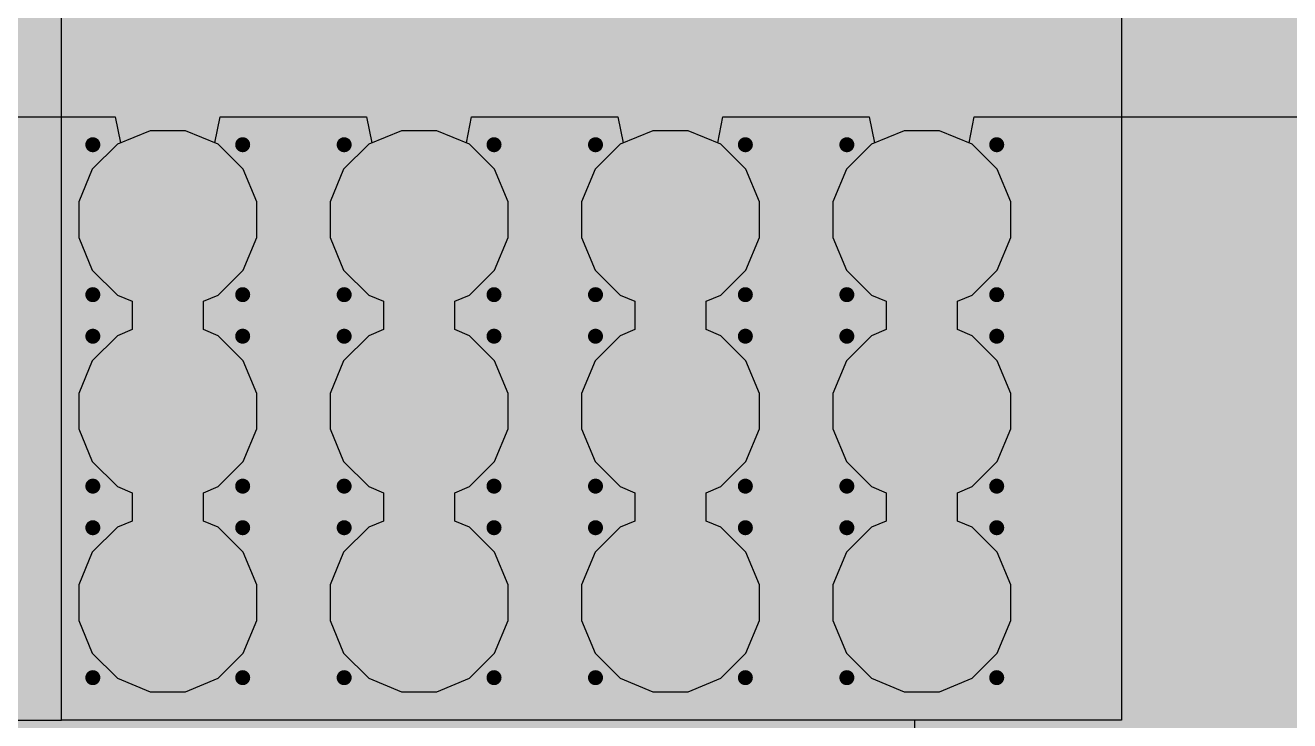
# Model space of a CAD drawing. Header units: inches. Extents: x -6 to 283, y -12 to 154.
# Drawn here: x 20.008 to 24.294, y -5.842 to -3.486 of the extents above; entities that cross this region are included whole.
import ezdxf

# ---------------------------------------------------------------- set-up
doc = ezdxf.new("R2010")
doc.units = ezdxf.units.IN
for name, color, linetype in [('Bottom Layer', 5, 'Continuous'), ('Bottom Overlay', 54, 'Continuous'), ('Drill Drawing', 1, 'Continuous'), ('GND-1', 16, 'Continuous'), ('GND-2', 90, 'Continuous'), ('GND-3', 216, 'Continuous'), ('GND-4', 54, 'Continuous'), ('PWR-1', 156, 'Continuous'), ('PWR-2', 130, 'Continuous'), ('Signal L1', 76, 'Continuous'), ('Signal L2', 6, 'Continuous'), ('Top Layer', 1, 'Continuous'), ('Top Solder', 216, 'Continuous'), ('Via Holes', 16, 'Continuous')]:
    doc.layers.add(name, color=color, linetype=linetype)

# ---------------------------------------------------------------- blocks, each defined once
blk = doc.blocks.new('ESOP_8_B_53')
at = {"layer": 'Bottom Overlay'}
for points in [[(-1.905, -2.5146, 0.127, 0.127, 0), (-1.905, 2.5146, 0.127, 0.127, 0)], [(1.8542, -2.5146, 0.127, 0.127, 0), (1.8542, 2.5146, 0.127, 0.127, 0)], [(-1.905, -2.5146, 0.127, 0.127, 0), (1.8542, -2.5146, 0.127, 0.127, 0)]]:
    blk.add_lwpolyline(points, format="xyseb", dxfattribs=at)
for points in [[(-1.9367, -2.5146, 0.0635, 0.0635, 1), (-1.8733, -2.5146, 0.0635, 0.0635, 1)], [(-1.9367, -2.5146, 0.0635, 0.0635, 1), (-1.8733, -2.5146, 0.0635, 0.0635, 1)], [(1.8224, -2.5146, 0.0635, 0.0635, 1), (1.886, -2.5146, 0.0635, 0.0635, 1)], [(1.8224, -2.5146, 0.0635, 0.0635, 1), (1.886, -2.5146, 0.0635, 0.0635, 1)]]:
    blk.add_lwpolyline(points, format="xyseb", close=True, dxfattribs=at)
blk = doc.blocks.new('QFN_64_EP_7_5_7_5__55')
at = {"layer": 'Top Layer'}
blk.add_hatch(color=1, dxfattribs=at).paths.add_polyline_path([(-3.1, 3.1), (3.1, 3.1), (3.1, -3.1), (-3.1, -3.1)])
at = {"layer": 'Top Solder'}
blk.add_hatch(color=216, dxfattribs=at).paths.add_polyline_path([(-3.1508, 3.1508), (3.1508, 3.1508), (3.1508, -3.1508), (-3.1508, -3.1508)])
blk = doc.blocks.new('0630CDMCCDS_3R3MC_B_181')
at = {"layer": 'Bottom Overlay'}
blk.add_lwpolyline([(3.4799, -3.3, 0.127, 0.127, 0), (-3.5001, -3.3, 0.127, 0.127, 0)], format="xyseb", dxfattribs=at)

msp = doc.modelspace()

# ---------------------------------------------------------------- hatches: boundary and pattern name
at = {"layer": 'Bottom Layer'}
msp.add_hatch(color=5, dxfattribs=at).paths.add_polyline_path([(23.9566, -9.5826), (26.3566, -9.5826), (26.3566, -3.0879), (23.9566, -3.0879)])
h = msp.add_hatch(color=5, dxfattribs=at)
edge = h.paths.add_edge_path()
edge.add_arc((20.4908, -4.1449), 0.2, 0, 360)
h = msp.add_hatch(color=5, dxfattribs=at)
edge = h.paths.add_edge_path()
edge.add_arc((21.3428, -4.1449), 0.2, 0, 360)
h = msp.add_hatch(color=5, dxfattribs=at)
edge = h.paths.add_edge_path()
edge.add_arc((22.1948, -4.1449), 0.2, 0, 360)
h = msp.add_hatch(color=5, dxfattribs=at)
edge = h.paths.add_edge_path()
edge.add_arc((23.0468, -4.1449), 0.2, 0, 360)
h = msp.add_hatch(color=5, dxfattribs=at)
edge = h.paths.add_edge_path()
edge.add_arc((20.4908, -4.7937), 0.2, 0, 360)
h = msp.add_hatch(color=5, dxfattribs=at)
edge = h.paths.add_edge_path()
edge.add_arc((21.3428, -4.7937), 0.2, 0, 360)
h = msp.add_hatch(color=5, dxfattribs=at)
edge = h.paths.add_edge_path()
edge.add_arc((22.1948, -4.7937), 0.2, 0, 360)
h = msp.add_hatch(color=5, dxfattribs=at)
edge = h.paths.add_edge_path()
edge.add_arc((23.0468, -4.7937), 0.2, 0, 360)
h = msp.add_hatch(color=5, dxfattribs=at)
edge = h.paths.add_edge_path()
edge.add_arc((20.4908, -5.4425), 0.2, 0, 360)
h = msp.add_hatch(color=5, dxfattribs=at)
edge = h.paths.add_edge_path()
edge.add_arc((21.3428, -5.4425), 0.2, 0, 360)
h = msp.add_hatch(color=5, dxfattribs=at)
edge = h.paths.add_edge_path()
edge.add_arc((22.1948, -5.4425), 0.2, 0, 360)
h = msp.add_hatch(color=5, dxfattribs=at)
edge = h.paths.add_edge_path()
edge.add_arc((23.0468, -5.4425), 0.2, 0, 360)
at = {"layer": 'GND-1'}
h = msp.add_hatch(color=16, dxfattribs=at)
edge = h.paths.add_edge_path()
edge.add_arc((20.4908, -4.1449), 0.2, 0, 360)
h = msp.add_hatch(color=16, dxfattribs=at)
edge = h.paths.add_edge_path()
edge.add_arc((21.3428, -4.1449), 0.2, 0, 360)
h = msp.add_hatch(color=16, dxfattribs=at)
edge = h.paths.add_edge_path()
edge.add_arc((22.1948, -4.1449), 0.2, 0, 360)
h = msp.add_hatch(color=16, dxfattribs=at)
edge = h.paths.add_edge_path()
edge.add_arc((23.0468, -4.1449), 0.2, 0, 360)
h = msp.add_hatch(color=16, dxfattribs=at)
edge = h.paths.add_edge_path()
edge.add_arc((20.4908, -4.7937), 0.2, 0, 360)
h = msp.add_hatch(color=16, dxfattribs=at)
edge = h.paths.add_edge_path()
edge.add_arc((21.3428, -4.7937), 0.2, 0, 360)
h = msp.add_hatch(color=16, dxfattribs=at)
edge = h.paths.add_edge_path()
edge.add_arc((22.1948, -4.7937), 0.2, 0, 360)
h = msp.add_hatch(color=16, dxfattribs=at)
edge = h.paths.add_edge_path()
edge.add_arc((23.0468, -4.7937), 0.2, 0, 360)
h = msp.add_hatch(color=16, dxfattribs=at)
edge = h.paths.add_edge_path()
edge.add_arc((20.4908, -5.4425), 0.2, 0, 360)
h = msp.add_hatch(color=16, dxfattribs=at)
edge = h.paths.add_edge_path()
edge.add_arc((21.3428, -5.4425), 0.2, 0, 360)
h = msp.add_hatch(color=16, dxfattribs=at)
edge = h.paths.add_edge_path()
edge.add_arc((22.1948, -5.4425), 0.2, 0, 360)
h = msp.add_hatch(color=16, dxfattribs=at)
edge = h.paths.add_edge_path()
edge.add_arc((23.0468, -5.4425), 0.2, 0, 360)
at = {"layer": 'GND-2'}
h = msp.add_hatch(color=90, dxfattribs=at)
edge = h.paths.add_edge_path()
edge.add_arc((20.4908, -4.1449), 0.2, 0, 360)
h = msp.add_hatch(color=90, dxfattribs=at)
edge = h.paths.add_edge_path()
edge.add_arc((21.3428, -4.1449), 0.2, 0, 360)
h = msp.add_hatch(color=90, dxfattribs=at)
edge = h.paths.add_edge_path()
edge.add_arc((22.1948, -4.1449), 0.2, 0, 360)
h = msp.add_hatch(color=90, dxfattribs=at)
edge = h.paths.add_edge_path()
edge.add_arc((23.0468, -4.1449), 0.2, 0, 360)
h = msp.add_hatch(color=90, dxfattribs=at)
edge = h.paths.add_edge_path()
edge.add_arc((20.4908, -4.7937), 0.2, 0, 360)
h = msp.add_hatch(color=90, dxfattribs=at)
edge = h.paths.add_edge_path()
edge.add_arc((21.3428, -4.7937), 0.2, 0, 360)
h = msp.add_hatch(color=90, dxfattribs=at)
edge = h.paths.add_edge_path()
edge.add_arc((22.1948, -4.7937), 0.2, 0, 360)
h = msp.add_hatch(color=90, dxfattribs=at)
edge = h.paths.add_edge_path()
edge.add_arc((23.0468, -4.7937), 0.2, 0, 360)
h = msp.add_hatch(color=90, dxfattribs=at)
edge = h.paths.add_edge_path()
edge.add_arc((20.4908, -5.4425), 0.2, 0, 360)
h = msp.add_hatch(color=90, dxfattribs=at)
edge = h.paths.add_edge_path()
edge.add_arc((21.3428, -5.4425), 0.2, 0, 360)
h = msp.add_hatch(color=90, dxfattribs=at)
edge = h.paths.add_edge_path()
edge.add_arc((22.1948, -5.4425), 0.2, 0, 360)
h = msp.add_hatch(color=90, dxfattribs=at)
edge = h.paths.add_edge_path()
edge.add_arc((23.0468, -5.4425), 0.2, 0, 360)
at = {"layer": 'GND-3'}
h = msp.add_hatch(color=216, dxfattribs=at)
edge = h.paths.add_edge_path()
edge.add_arc((20.4908, -4.1449), 0.2, 0, 360)
h = msp.add_hatch(color=216, dxfattribs=at)
edge = h.paths.add_edge_path()
edge.add_arc((21.3428, -4.1449), 0.2, 0, 360)
h = msp.add_hatch(color=216, dxfattribs=at)
edge = h.paths.add_edge_path()
edge.add_arc((22.1948, -4.1449), 0.2, 0, 360)
h = msp.add_hatch(color=216, dxfattribs=at)
edge = h.paths.add_edge_path()
edge.add_arc((23.0468, -4.1449), 0.2, 0, 360)
h = msp.add_hatch(color=216, dxfattribs=at)
edge = h.paths.add_edge_path()
edge.add_arc((20.4908, -4.7937), 0.2, 0, 360)
h = msp.add_hatch(color=216, dxfattribs=at)
edge = h.paths.add_edge_path()
edge.add_arc((21.3428, -4.7937), 0.2, 0, 360)
h = msp.add_hatch(color=216, dxfattribs=at)
edge = h.paths.add_edge_path()
edge.add_arc((22.1948, -4.7937), 0.2, 0, 360)
h = msp.add_hatch(color=216, dxfattribs=at)
edge = h.paths.add_edge_path()
edge.add_arc((23.0468, -4.7937), 0.2, 0, 360)
h = msp.add_hatch(color=216, dxfattribs=at)
edge = h.paths.add_edge_path()
edge.add_arc((20.4908, -5.4425), 0.2, 0, 360)
h = msp.add_hatch(color=216, dxfattribs=at)
edge = h.paths.add_edge_path()
edge.add_arc((21.3428, -5.4425), 0.2, 0, 360)
h = msp.add_hatch(color=216, dxfattribs=at)
edge = h.paths.add_edge_path()
edge.add_arc((22.1948, -5.4425), 0.2, 0, 360)
h = msp.add_hatch(color=216, dxfattribs=at)
edge = h.paths.add_edge_path()
edge.add_arc((23.0468, -5.4425), 0.2, 0, 360)
at = {"layer": 'GND-4'}
h = msp.add_hatch(color=54, dxfattribs=at)
edge = h.paths.add_edge_path()
edge.add_arc((20.4908, -4.1449), 0.2, 0, 360)
h = msp.add_hatch(color=54, dxfattribs=at)
edge = h.paths.add_edge_path()
edge.add_arc((21.3428, -4.1449), 0.2, 0, 360)
h = msp.add_hatch(color=54, dxfattribs=at)
edge = h.paths.add_edge_path()
edge.add_arc((22.1948, -4.1449), 0.2, 0, 360)
h = msp.add_hatch(color=54, dxfattribs=at)
edge = h.paths.add_edge_path()
edge.add_arc((23.0468, -4.1449), 0.2, 0, 360)
h = msp.add_hatch(color=54, dxfattribs=at)
edge = h.paths.add_edge_path()
edge.add_arc((20.4908, -4.7937), 0.2, 0, 360)
h = msp.add_hatch(color=54, dxfattribs=at)
edge = h.paths.add_edge_path()
edge.add_arc((21.3428, -4.7937), 0.2, 0, 360)
h = msp.add_hatch(color=54, dxfattribs=at)
edge = h.paths.add_edge_path()
edge.add_arc((22.1948, -4.7937), 0.2, 0, 360)
h = msp.add_hatch(color=54, dxfattribs=at)
edge = h.paths.add_edge_path()
edge.add_arc((23.0468, -4.7937), 0.2, 0, 360)
h = msp.add_hatch(color=54, dxfattribs=at)
edge = h.paths.add_edge_path()
edge.add_arc((20.4908, -5.4425), 0.2, 0, 360)
h = msp.add_hatch(color=54, dxfattribs=at)
edge = h.paths.add_edge_path()
edge.add_arc((21.3428, -5.4425), 0.2, 0, 360)
h = msp.add_hatch(color=54, dxfattribs=at)
edge = h.paths.add_edge_path()
edge.add_arc((22.1948, -5.4425), 0.2, 0, 360)
h = msp.add_hatch(color=54, dxfattribs=at)
edge = h.paths.add_edge_path()
edge.add_arc((23.0468, -5.4425), 0.2, 0, 360)
at = {"layer": 'PWR-1'}
h = msp.add_hatch(color=156, dxfattribs=at)
edge = h.paths.add_edge_path()
edge.add_arc((20.4908, -4.1449), 0.2, 0, 360)
h = msp.add_hatch(color=156, dxfattribs=at)
edge = h.paths.add_edge_path()
edge.add_arc((21.3428, -4.1449), 0.2, 0, 360)
h = msp.add_hatch(color=156, dxfattribs=at)
edge = h.paths.add_edge_path()
edge.add_arc((22.1948, -4.1449), 0.2, 0, 360)
h = msp.add_hatch(color=156, dxfattribs=at)
edge = h.paths.add_edge_path()
edge.add_arc((23.0468, -4.1449), 0.2, 0, 360)
h = msp.add_hatch(color=156, dxfattribs=at)
edge = h.paths.add_edge_path()
edge.add_arc((20.4908, -4.7937), 0.2, 0, 360)
h = msp.add_hatch(color=156, dxfattribs=at)
edge = h.paths.add_edge_path()
edge.add_arc((21.3428, -4.7937), 0.2, 0, 360)
h = msp.add_hatch(color=156, dxfattribs=at)
edge = h.paths.add_edge_path()
edge.add_arc((22.1948, -4.7937), 0.2, 0, 360)
h = msp.add_hatch(color=156, dxfattribs=at)
edge = h.paths.add_edge_path()
edge.add_arc((23.0468, -4.7937), 0.2, 0, 360)
h = msp.add_hatch(color=156, dxfattribs=at)
edge = h.paths.add_edge_path()
edge.add_arc((20.4908, -5.4425), 0.2, 0, 360)
h = msp.add_hatch(color=156, dxfattribs=at)
edge = h.paths.add_edge_path()
edge.add_arc((21.3428, -5.4425), 0.2, 0, 360)
h = msp.add_hatch(color=156, dxfattribs=at)
edge = h.paths.add_edge_path()
edge.add_arc((22.1948, -5.4425), 0.2, 0, 360)
h = msp.add_hatch(color=156, dxfattribs=at)
edge = h.paths.add_edge_path()
edge.add_arc((23.0468, -5.4425), 0.2, 0, 360)
at = {"layer": 'PWR-2'}
h = msp.add_hatch(color=130, dxfattribs=at)
edge = h.paths.add_edge_path()
edge.add_arc((20.4908, -4.1449), 0.2, 0, 360)
h = msp.add_hatch(color=130, dxfattribs=at)
edge = h.paths.add_edge_path()
edge.add_arc((21.3428, -4.1449), 0.2, 0, 360)
h = msp.add_hatch(color=130, dxfattribs=at)
edge = h.paths.add_edge_path()
edge.add_arc((22.1948, -4.1449), 0.2, 0, 360)
h = msp.add_hatch(color=130, dxfattribs=at)
edge = h.paths.add_edge_path()
edge.add_arc((23.0468, -4.1449), 0.2, 0, 360)
h = msp.add_hatch(color=130, dxfattribs=at)
edge = h.paths.add_edge_path()
edge.add_arc((20.4908, -4.7937), 0.2, 0, 360)
h = msp.add_hatch(color=130, dxfattribs=at)
edge = h.paths.add_edge_path()
edge.add_arc((21.3428, -4.7937), 0.2, 0, 360)
h = msp.add_hatch(color=130, dxfattribs=at)
edge = h.paths.add_edge_path()
edge.add_arc((22.1948, -4.7937), 0.2, 0, 360)
h = msp.add_hatch(color=130, dxfattribs=at)
edge = h.paths.add_edge_path()
edge.add_arc((23.0468, -4.7937), 0.2, 0, 360)
h = msp.add_hatch(color=130, dxfattribs=at)
edge = h.paths.add_edge_path()
edge.add_arc((20.4908, -5.4425), 0.2, 0, 360)
h = msp.add_hatch(color=130, dxfattribs=at)
edge = h.paths.add_edge_path()
edge.add_arc((21.3428, -5.4425), 0.2, 0, 360)
h = msp.add_hatch(color=130, dxfattribs=at)
edge = h.paths.add_edge_path()
edge.add_arc((22.1948, -5.4425), 0.2, 0, 360)
h = msp.add_hatch(color=130, dxfattribs=at)
edge = h.paths.add_edge_path()
edge.add_arc((23.0468, -5.4425), 0.2, 0, 360)
at = {"layer": 'Signal L1'}
h = msp.add_hatch(color=76, dxfattribs=at)
edge = h.paths.add_edge_path()
edge.add_arc((20.4908, -4.1449), 0.2, 0, 360)
h = msp.add_hatch(color=76, dxfattribs=at)
edge = h.paths.add_edge_path()
edge.add_arc((21.3428, -4.1449), 0.2, 0, 360)
h = msp.add_hatch(color=76, dxfattribs=at)
edge = h.paths.add_edge_path()
edge.add_arc((22.1948, -4.1449), 0.2, 0, 360)
h = msp.add_hatch(color=76, dxfattribs=at)
edge = h.paths.add_edge_path()
edge.add_arc((23.0468, -4.1449), 0.2, 0, 360)
h = msp.add_hatch(color=76, dxfattribs=at)
edge = h.paths.add_edge_path()
edge.add_arc((20.4908, -4.7937), 0.2, 0, 360)
h = msp.add_hatch(color=76, dxfattribs=at)
edge = h.paths.add_edge_path()
edge.add_arc((21.3428, -4.7937), 0.2, 0, 360)
h = msp.add_hatch(color=76, dxfattribs=at)
edge = h.paths.add_edge_path()
edge.add_arc((22.1948, -4.7937), 0.2, 0, 360)
h = msp.add_hatch(color=76, dxfattribs=at)
edge = h.paths.add_edge_path()
edge.add_arc((23.0468, -4.7937), 0.2, 0, 360)
h = msp.add_hatch(color=76, dxfattribs=at)
edge = h.paths.add_edge_path()
edge.add_arc((20.4908, -5.4425), 0.2, 0, 360)
h = msp.add_hatch(color=76, dxfattribs=at)
edge = h.paths.add_edge_path()
edge.add_arc((21.3428, -5.4425), 0.2, 0, 360)
h = msp.add_hatch(color=76, dxfattribs=at)
edge = h.paths.add_edge_path()
edge.add_arc((22.1948, -5.4425), 0.2, 0, 360)
h = msp.add_hatch(color=76, dxfattribs=at)
edge = h.paths.add_edge_path()
edge.add_arc((23.0468, -5.4425), 0.2, 0, 360)
at = {"layer": 'Signal L2'}
h = msp.add_hatch(color=6, dxfattribs=at)
edge = h.paths.add_edge_path()
edge.add_arc((20.4908, -4.1449), 0.2, 0, 360)
h = msp.add_hatch(color=6, dxfattribs=at)
edge = h.paths.add_edge_path()
edge.add_arc((21.3428, -4.1449), 0.2, 0, 360)
h = msp.add_hatch(color=6, dxfattribs=at)
edge = h.paths.add_edge_path()
edge.add_arc((22.1948, -4.1449), 0.2, 0, 360)
h = msp.add_hatch(color=6, dxfattribs=at)
edge = h.paths.add_edge_path()
edge.add_arc((23.0468, -4.1449), 0.2, 0, 360)
h = msp.add_hatch(color=6, dxfattribs=at)
edge = h.paths.add_edge_path()
edge.add_arc((20.4908, -4.7937), 0.2, 0, 360)
h = msp.add_hatch(color=6, dxfattribs=at)
edge = h.paths.add_edge_path()
edge.add_arc((21.3428, -4.7937), 0.2, 0, 360)
h = msp.add_hatch(color=6, dxfattribs=at)
edge = h.paths.add_edge_path()
edge.add_arc((22.1948, -4.7937), 0.2, 0, 360)
h = msp.add_hatch(color=6, dxfattribs=at)
edge = h.paths.add_edge_path()
edge.add_arc((23.0468, -4.7937), 0.2, 0, 360)
h = msp.add_hatch(color=6, dxfattribs=at)
edge = h.paths.add_edge_path()
edge.add_arc((20.4908, -5.4425), 0.2, 0, 360)
h = msp.add_hatch(color=6, dxfattribs=at)
edge = h.paths.add_edge_path()
edge.add_arc((21.3428, -5.4425), 0.2, 0, 360)
h = msp.add_hatch(color=6, dxfattribs=at)
edge = h.paths.add_edge_path()
edge.add_arc((22.1948, -5.4425), 0.2, 0, 360)
h = msp.add_hatch(color=6, dxfattribs=at)
edge = h.paths.add_edge_path()
edge.add_arc((23.0468, -5.4425), 0.2, 0, 360)
at = {"layer": 'Top Layer'}
h = msp.add_hatch(color=1, dxfattribs=at)
edge = h.paths.add_edge_path()
edge.add_arc((20.4908, -4.1449), 0.2, 0, 360)
h = msp.add_hatch(color=1, dxfattribs=at)
edge = h.paths.add_edge_path()
edge.add_arc((21.3428, -4.1449), 0.2, 0, 360)
h = msp.add_hatch(color=1, dxfattribs=at)
edge = h.paths.add_edge_path()
edge.add_arc((22.1948, -4.1449), 0.2, 0, 360)
h = msp.add_hatch(color=1, dxfattribs=at)
edge = h.paths.add_edge_path()
edge.add_arc((23.0468, -4.1449), 0.2, 0, 360)
h = msp.add_hatch(color=1, dxfattribs=at)
edge = h.paths.add_edge_path()
edge.add_arc((20.4908, -4.7937), 0.2, 0, 360)
h = msp.add_hatch(color=1, dxfattribs=at)
edge = h.paths.add_edge_path()
edge.add_arc((21.3428, -4.7937), 0.2, 0, 360)
h = msp.add_hatch(color=1, dxfattribs=at)
edge = h.paths.add_edge_path()
edge.add_arc((22.1948, -4.7937), 0.2, 0, 360)
h = msp.add_hatch(color=1, dxfattribs=at)
edge = h.paths.add_edge_path()
edge.add_arc((23.0468, -4.7937), 0.2, 0, 360)
h = msp.add_hatch(color=1, dxfattribs=at)
edge = h.paths.add_edge_path()
edge.add_arc((20.4908, -5.4425), 0.2, 0, 360)
h = msp.add_hatch(color=1, dxfattribs=at)
edge = h.paths.add_edge_path()
edge.add_arc((21.3428, -5.4425), 0.2, 0, 360)
h = msp.add_hatch(color=1, dxfattribs=at)
edge = h.paths.add_edge_path()
edge.add_arc((22.1948, -5.4425), 0.2, 0, 360)
h = msp.add_hatch(color=1, dxfattribs=at)
edge = h.paths.add_edge_path()
edge.add_arc((23.0468, -5.4425), 0.2, 0, 360)
at = {"layer": 'Via Holes'}
h = msp.add_hatch(color=7, dxfattribs=at)
edge = h.paths.add_edge_path()
edge.add_arc((20.4908, -4.1449), 0.1, 0, 360)
h = msp.add_hatch(color=7, dxfattribs=at)
edge = h.paths.add_edge_path()
edge.add_arc((21.3428, -4.1449), 0.1, 0, 360)
h = msp.add_hatch(color=7, dxfattribs=at)
edge = h.paths.add_edge_path()
edge.add_arc((22.1948, -4.1449), 0.1, 0, 360)
h = msp.add_hatch(color=7, dxfattribs=at)
edge = h.paths.add_edge_path()
edge.add_arc((23.0468, -4.1449), 0.1, 0, 360)
h = msp.add_hatch(color=7, dxfattribs=at)
edge = h.paths.add_edge_path()
edge.add_arc((20.4908, -4.7937), 0.1, 0, 360)
h = msp.add_hatch(color=7, dxfattribs=at)
edge = h.paths.add_edge_path()
edge.add_arc((21.3428, -4.7937), 0.1, 0, 360)
h = msp.add_hatch(color=7, dxfattribs=at)
edge = h.paths.add_edge_path()
edge.add_arc((22.1948, -4.7937), 0.1, 0, 360)
h = msp.add_hatch(color=7, dxfattribs=at)
edge = h.paths.add_edge_path()
edge.add_arc((23.0468, -4.7937), 0.1, 0, 360)
h = msp.add_hatch(color=7, dxfattribs=at)
edge = h.paths.add_edge_path()
edge.add_arc((20.4908, -5.4425), 0.1, 0, 360)
h = msp.add_hatch(color=7, dxfattribs=at)
edge = h.paths.add_edge_path()
edge.add_arc((21.3428, -5.4425), 0.1, 0, 360)
h = msp.add_hatch(color=7, dxfattribs=at)
edge = h.paths.add_edge_path()
edge.add_arc((22.1948, -5.4425), 0.1, 0, 360)
h = msp.add_hatch(color=7, dxfattribs=at)
edge = h.paths.add_edge_path()
edge.add_arc((23.0468, -5.4425), 0.1, 0, 360)

# ---------------------------------------------------------------- linework, layer by layer
at = {"layer": 'Bottom Layer'}
for p, q in [((20.1308, -5.8408), (20.1308, 0.6482)), ((20.1308, -5.8408), (20.1308, 0.6482)), ((23.7244, -2.9342), (23.7244, -5.8408)), ((23.7244, -2.9342), (23.7244, -5.8408)), ((19.8747, -5.8408), (20.1308, -5.8408)), ((23.7244, -5.8408), (20.1308, -5.8408)), ((23.7244, -5.8408), (23.0224, -5.8408)), ((23.0224, -5.8408), (23.0224, -6.0609))]:
    msp.add_line(p, q, dxfattribs=at)
at = {"layer": 'Drill Drawing'}
for points in [[(20.2368, -3.8909, 0.0508, 0.0508, 0), (20.7448, -3.8909, 0.0508, 0.0508, 0)], [(20.2368, -4.3989, 0.0508, 0.0508, 0), (20.2368, -3.8909, 0.0508, 0.0508, 0)], [(20.7448, -4.3989, 0.0508, 0.0508, 0), (20.7448, -3.8909, 0.0508, 0.0508, 0)], [(21.0888, -3.8909, 0.0508, 0.0508, 0), (21.5968, -3.8909, 0.0508, 0.0508, 0)], [(21.0888, -4.3989, 0.0508, 0.0508, 0), (21.0888, -3.8909, 0.0508, 0.0508, 0)], [(21.5968, -4.3989, 0.0508, 0.0508, 0), (21.5968, -3.8909, 0.0508, 0.0508, 0)], [(21.9408, -3.8909, 0.0508, 0.0508, 0), (22.4488, -3.8909, 0.0508, 0.0508, 0)], [(21.9408, -4.3989, 0.0508, 0.0508, 0), (21.9408, -3.8909, 0.0508, 0.0508, 0)], [(22.4488, -4.3989, 0.0508, 0.0508, 0), (22.4488, -3.8909, 0.0508, 0.0508, 0)], [(22.7928, -3.8909, 0.0508, 0.0508, 0), (23.3008, -3.8909, 0.0508, 0.0508, 0)], [(22.7928, -4.3989, 0.0508, 0.0508, 0), (22.7928, -3.8909, 0.0508, 0.0508, 0)], [(23.3008, -4.3989, 0.0508, 0.0508, 0), (23.3008, -3.8909, 0.0508, 0.0508, 0)], [(20.2368, -4.3989, 0.0508, 0.0508, 0), (20.7448, -4.3989, 0.0508, 0.0508, 0)], [(21.0888, -4.3989, 0.0508, 0.0508, 0), (21.5968, -4.3989, 0.0508, 0.0508, 0)], [(21.9408, -4.3989, 0.0508, 0.0508, 0), (22.4488, -4.3989, 0.0508, 0.0508, 0)], [(22.7928, -4.3989, 0.0508, 0.0508, 0), (23.3008, -4.3989, 0.0508, 0.0508, 0)], [(20.2368, -4.5397, 0.0508, 0.0508, 0), (20.7448, -4.5397, 0.0508, 0.0508, 0)], [(20.2368, -5.0477, 0.0508, 0.0508, 0), (20.2368, -4.5397, 0.0508, 0.0508, 0)], [(20.7448, -5.0477, 0.0508, 0.0508, 0), (20.7448, -4.5397, 0.0508, 0.0508, 0)], [(21.0888, -4.5397, 0.0508, 0.0508, 0), (21.5968, -4.5397, 0.0508, 0.0508, 0)], [(21.0888, -5.0477, 0.0508, 0.0508, 0), (21.0888, -4.5397, 0.0508, 0.0508, 0)], [(21.5968, -5.0477, 0.0508, 0.0508, 0), (21.5968, -4.5397, 0.0508, 0.0508, 0)], [(21.9408, -4.5397, 0.0508, 0.0508, 0), (22.4488, -4.5397, 0.0508, 0.0508, 0)], [(21.9408, -5.0477, 0.0508, 0.0508, 0), (21.9408, -4.5397, 0.0508, 0.0508, 0)], [(22.4488, -5.0477, 0.0508, 0.0508, 0), (22.4488, -4.5397, 0.0508, 0.0508, 0)], [(22.7928, -4.5397, 0.0508, 0.0508, 0), (23.3008, -4.5397, 0.0508, 0.0508, 0)], [(22.7928, -5.0477, 0.0508, 0.0508, 0), (22.7928, -4.5397, 0.0508, 0.0508, 0)], [(23.3008, -5.0477, 0.0508, 0.0508, 0), (23.3008, -4.5397, 0.0508, 0.0508, 0)], [(20.2368, -5.0477, 0.0508, 0.0508, 0), (20.7448, -5.0477, 0.0508, 0.0508, 0)], [(21.0888, -5.0477, 0.0508, 0.0508, 0), (21.5968, -5.0477, 0.0508, 0.0508, 0)], [(21.9408, -5.0477, 0.0508, 0.0508, 0), (22.4488, -5.0477, 0.0508, 0.0508, 0)], [(22.7928, -5.0477, 0.0508, 0.0508, 0), (23.3008, -5.0477, 0.0508, 0.0508, 0)], [(20.2368, -5.1885, 0.0508, 0.0508, 0), (20.7448, -5.1885, 0.0508, 0.0508, 0)], [(20.2368, -5.6965, 0.0508, 0.0508, 0), (20.2368, -5.1885, 0.0508, 0.0508, 0)], [(20.7448, -5.6965, 0.0508, 0.0508, 0), (20.7448, -5.1885, 0.0508, 0.0508, 0)], [(21.0888, -5.1885, 0.0508, 0.0508, 0), (21.5968, -5.1885, 0.0508, 0.0508, 0)], [(21.0888, -5.6965, 0.0508, 0.0508, 0), (21.0888, -5.1885, 0.0508, 0.0508, 0)], [(21.5968, -5.6965, 0.0508, 0.0508, 0), (21.5968, -5.1885, 0.0508, 0.0508, 0)], [(21.9408, -5.1885, 0.0508, 0.0508, 0), (22.4488, -5.1885, 0.0508, 0.0508, 0)], [(21.9408, -5.6965, 0.0508, 0.0508, 0), (21.9408, -5.1885, 0.0508, 0.0508, 0)], [(22.4488, -5.6965, 0.0508, 0.0508, 0), (22.4488, -5.1885, 0.0508, 0.0508, 0)], [(22.7928, -5.1885, 0.0508, 0.0508, 0), (23.3008, -5.1885, 0.0508, 0.0508, 0)], [(22.7928, -5.6965, 0.0508, 0.0508, 0), (22.7928, -5.1885, 0.0508, 0.0508, 0)], [(23.3008, -5.6965, 0.0508, 0.0508, 0), (23.3008, -5.1885, 0.0508, 0.0508, 0)], [(20.2368, -5.6965, 0.0508, 0.0508, 0), (20.7448, -5.6965, 0.0508, 0.0508, 0)], [(21.0888, -5.6965, 0.0508, 0.0508, 0), (21.5968, -5.6965, 0.0508, 0.0508, 0)], [(21.9408, -5.6965, 0.0508, 0.0508, 0), (22.4488, -5.6965, 0.0508, 0.0508, 0)], [(22.7928, -5.6965, 0.0508, 0.0508, 0), (23.3008, -5.6965, 0.0508, 0.0508, 0)]]:
    msp.add_lwpolyline(points, format="xyseb", dxfattribs=at)
for points in [[(20.2241, -3.8909, 0.0254, 0.0254, 1), (20.2495, -3.8909, 0.0254, 0.0254, 1)], [(20.2241, -3.8909, 0.0254, 0.0254, 1), (20.2495, -3.8909, 0.0254, 0.0254, 1)], [(20.7321, -3.8909, 0.0254, 0.0254, 1), (20.7575, -3.8909, 0.0254, 0.0254, 1)], [(20.7321, -3.8909, 0.0254, 0.0254, 1), (20.7575, -3.8909, 0.0254, 0.0254, 1)], [(21.0761, -3.8909, 0.0254, 0.0254, 1), (21.1015, -3.8909, 0.0254, 0.0254, 1)], [(21.0761, -3.8909, 0.0254, 0.0254, 1), (21.1015, -3.8909, 0.0254, 0.0254, 1)], [(21.5841, -3.8909, 0.0254, 0.0254, 1), (21.6095, -3.8909, 0.0254, 0.0254, 1)], [(21.5841, -3.8909, 0.0254, 0.0254, 1), (21.6095, -3.8909, 0.0254, 0.0254, 1)], [(21.9281, -3.8909, 0.0254, 0.0254, 1), (21.9535, -3.8909, 0.0254, 0.0254, 1)], [(21.9281, -3.8909, 0.0254, 0.0254, 1), (21.9535, -3.8909, 0.0254, 0.0254, 1)], [(22.4361, -3.8909, 0.0254, 0.0254, 1), (22.4615, -3.8909, 0.0254, 0.0254, 1)], [(22.4361, -3.8909, 0.0254, 0.0254, 1), (22.4615, -3.8909, 0.0254, 0.0254, 1)], [(22.7801, -3.8909, 0.0254, 0.0254, 1), (22.8055, -3.8909, 0.0254, 0.0254, 1)], [(22.7801, -3.8909, 0.0254, 0.0254, 1), (22.8055, -3.8909, 0.0254, 0.0254, 1)], [(23.2881, -3.8909, 0.0254, 0.0254, 1), (23.3135, -3.8909, 0.0254, 0.0254, 1)], [(23.2881, -3.8909, 0.0254, 0.0254, 1), (23.3135, -3.8909, 0.0254, 0.0254, 1)], [(20.2241, -4.3989, 0.0254, 0.0254, 1), (20.2495, -4.3989, 0.0254, 0.0254, 1)], [(20.2241, -4.3989, 0.0254, 0.0254, 1), (20.2495, -4.3989, 0.0254, 0.0254, 1)], [(20.7321, -4.3989, 0.0254, 0.0254, 1), (20.7575, -4.3989, 0.0254, 0.0254, 1)], [(20.7321, -4.3989, 0.0254, 0.0254, 1), (20.7575, -4.3989, 0.0254, 0.0254, 1)], [(21.0761, -4.3989, 0.0254, 0.0254, 1), (21.1015, -4.3989, 0.0254, 0.0254, 1)], [(21.0761, -4.3989, 0.0254, 0.0254, 1), (21.1015, -4.3989, 0.0254, 0.0254, 1)], [(21.5841, -4.3989, 0.0254, 0.0254, 1), (21.6095, -4.3989, 0.0254, 0.0254, 1)], [(21.5841, -4.3989, 0.0254, 0.0254, 1), (21.6095, -4.3989, 0.0254, 0.0254, 1)], [(21.9281, -4.3989, 0.0254, 0.0254, 1), (21.9535, -4.3989, 0.0254, 0.0254, 1)], [(21.9281, -4.3989, 0.0254, 0.0254, 1), (21.9535, -4.3989, 0.0254, 0.0254, 1)], [(22.4361, -4.3989, 0.0254, 0.0254, 1), (22.4615, -4.3989, 0.0254, 0.0254, 1)], [(22.4361, -4.3989, 0.0254, 0.0254, 1), (22.4615, -4.3989, 0.0254, 0.0254, 1)], [(22.7801, -4.3989, 0.0254, 0.0254, 1), (22.8055, -4.3989, 0.0254, 0.0254, 1)], [(22.7801, -4.3989, 0.0254, 0.0254, 1), (22.8055, -4.3989, 0.0254, 0.0254, 1)], [(23.2881, -4.3989, 0.0254, 0.0254, 1), (23.3135, -4.3989, 0.0254, 0.0254, 1)], [(23.2881, -4.3989, 0.0254, 0.0254, 1), (23.3135, -4.3989, 0.0254, 0.0254, 1)], [(20.2241, -4.5397, 0.0254, 0.0254, 1), (20.2495, -4.5397, 0.0254, 0.0254, 1)], [(20.2241, -4.5397, 0.0254, 0.0254, 1), (20.2495, -4.5397, 0.0254, 0.0254, 1)], [(20.7321, -4.5397, 0.0254, 0.0254, 1), (20.7575, -4.5397, 0.0254, 0.0254, 1)], [(20.7321, -4.5397, 0.0254, 0.0254, 1), (20.7575, -4.5397, 0.0254, 0.0254, 1)], [(21.0761, -4.5397, 0.0254, 0.0254, 1), (21.1015, -4.5397, 0.0254, 0.0254, 1)], [(21.0761, -4.5397, 0.0254, 0.0254, 1), (21.1015, -4.5397, 0.0254, 0.0254, 1)], [(21.5841, -4.5397, 0.0254, 0.0254, 1), (21.6095, -4.5397, 0.0254, 0.0254, 1)], [(21.5841, -4.5397, 0.0254, 0.0254, 1), (21.6095, -4.5397, 0.0254, 0.0254, 1)], [(21.9281, -4.5397, 0.0254, 0.0254, 1), (21.9535, -4.5397, 0.0254, 0.0254, 1)], [(21.9281, -4.5397, 0.0254, 0.0254, 1), (21.9535, -4.5397, 0.0254, 0.0254, 1)], [(22.4361, -4.5397, 0.0254, 0.0254, 1), (22.4615, -4.5397, 0.0254, 0.0254, 1)], [(22.4361, -4.5397, 0.0254, 0.0254, 1), (22.4615, -4.5397, 0.0254, 0.0254, 1)], [(22.7801, -4.5397, 0.0254, 0.0254, 1), (22.8055, -4.5397, 0.0254, 0.0254, 1)], [(22.7801, -4.5397, 0.0254, 0.0254, 1), (22.8055, -4.5397, 0.0254, 0.0254, 1)], [(23.2881, -4.5397, 0.0254, 0.0254, 1), (23.3135, -4.5397, 0.0254, 0.0254, 1)], [(23.2881, -4.5397, 0.0254, 0.0254, 1), (23.3135, -4.5397, 0.0254, 0.0254, 1)], [(20.2241, -5.0477, 0.0254, 0.0254, 1), (20.2495, -5.0477, 0.0254, 0.0254, 1)], [(20.2241, -5.0477, 0.0254, 0.0254, 1), (20.2495, -5.0477, 0.0254, 0.0254, 1)], [(20.7321, -5.0477, 0.0254, 0.0254, 1), (20.7575, -5.0477, 0.0254, 0.0254, 1)], [(20.7321, -5.0477, 0.0254, 0.0254, 1), (20.7575, -5.0477, 0.0254, 0.0254, 1)], [(21.0761, -5.0477, 0.0254, 0.0254, 1), (21.1015, -5.0477, 0.0254, 0.0254, 1)], [(21.0761, -5.0477, 0.0254, 0.0254, 1), (21.1015, -5.0477, 0.0254, 0.0254, 1)], [(21.5841, -5.0477, 0.0254, 0.0254, 1), (21.6095, -5.0477, 0.0254, 0.0254, 1)], [(21.5841, -5.0477, 0.0254, 0.0254, 1), (21.6095, -5.0477, 0.0254, 0.0254, 1)], [(21.9281, -5.0477, 0.0254, 0.0254, 1), (21.9535, -5.0477, 0.0254, 0.0254, 1)], [(21.9281, -5.0477, 0.0254, 0.0254, 1), (21.9535, -5.0477, 0.0254, 0.0254, 1)], [(22.4361, -5.0477, 0.0254, 0.0254, 1), (22.4615, -5.0477, 0.0254, 0.0254, 1)], [(22.4361, -5.0477, 0.0254, 0.0254, 1), (22.4615, -5.0477, 0.0254, 0.0254, 1)], [(22.7801, -5.0477, 0.0254, 0.0254, 1), (22.8055, -5.0477, 0.0254, 0.0254, 1)], [(22.7801, -5.0477, 0.0254, 0.0254, 1), (22.8055, -5.0477, 0.0254, 0.0254, 1)], [(23.2881, -5.0477, 0.0254, 0.0254, 1), (23.3135, -5.0477, 0.0254, 0.0254, 1)], [(23.2881, -5.0477, 0.0254, 0.0254, 1), (23.3135, -5.0477, 0.0254, 0.0254, 1)], [(20.2241, -5.1885, 0.0254, 0.0254, 1), (20.2495, -5.1885, 0.0254, 0.0254, 1)], [(20.2241, -5.1885, 0.0254, 0.0254, 1), (20.2495, -5.1885, 0.0254, 0.0254, 1)], [(20.7321, -5.1885, 0.0254, 0.0254, 1), (20.7575, -5.1885, 0.0254, 0.0254, 1)], [(20.7321, -5.1885, 0.0254, 0.0254, 1), (20.7575, -5.1885, 0.0254, 0.0254, 1)], [(21.0761, -5.1885, 0.0254, 0.0254, 1), (21.1015, -5.1885, 0.0254, 0.0254, 1)], [(21.0761, -5.1885, 0.0254, 0.0254, 1), (21.1015, -5.1885, 0.0254, 0.0254, 1)], [(21.5841, -5.1885, 0.0254, 0.0254, 1), (21.6095, -5.1885, 0.0254, 0.0254, 1)], [(21.5841, -5.1885, 0.0254, 0.0254, 1), (21.6095, -5.1885, 0.0254, 0.0254, 1)], [(21.9281, -5.1885, 0.0254, 0.0254, 1), (21.9535, -5.1885, 0.0254, 0.0254, 1)], [(21.9281, -5.1885, 0.0254, 0.0254, 1), (21.9535, -5.1885, 0.0254, 0.0254, 1)], [(22.4361, -5.1885, 0.0254, 0.0254, 1), (22.4615, -5.1885, 0.0254, 0.0254, 1)], [(22.4361, -5.1885, 0.0254, 0.0254, 1), (22.4615, -5.1885, 0.0254, 0.0254, 1)], [(22.7801, -5.1885, 0.0254, 0.0254, 1), (22.8055, -5.1885, 0.0254, 0.0254, 1)], [(22.7801, -5.1885, 0.0254, 0.0254, 1), (22.8055, -5.1885, 0.0254, 0.0254, 1)], [(23.2881, -5.1885, 0.0254, 0.0254, 1), (23.3135, -5.1885, 0.0254, 0.0254, 1)], [(23.2881, -5.1885, 0.0254, 0.0254, 1), (23.3135, -5.1885, 0.0254, 0.0254, 1)], [(20.2241, -5.6965, 0.0254, 0.0254, 1), (20.2495, -5.6965, 0.0254, 0.0254, 1)], [(20.2241, -5.6965, 0.0254, 0.0254, 1), (20.2495, -5.6965, 0.0254, 0.0254, 1)], [(20.7321, -5.6965, 0.0254, 0.0254, 1), (20.7575, -5.6965, 0.0254, 0.0254, 1)], [(20.7321, -5.6965, 0.0254, 0.0254, 1), (20.7575, -5.6965, 0.0254, 0.0254, 1)], [(21.0761, -5.6965, 0.0254, 0.0254, 1), (21.1015, -5.6965, 0.0254, 0.0254, 1)], [(21.0761, -5.6965, 0.0254, 0.0254, 1), (21.1015, -5.6965, 0.0254, 0.0254, 1)], [(21.5841, -5.6965, 0.0254, 0.0254, 1), (21.6095, -5.6965, 0.0254, 0.0254, 1)], [(21.5841, -5.6965, 0.0254, 0.0254, 1), (21.6095, -5.6965, 0.0254, 0.0254, 1)], [(21.9281, -5.6965, 0.0254, 0.0254, 1), (21.9535, -5.6965, 0.0254, 0.0254, 1)], [(21.9281, -5.6965, 0.0254, 0.0254, 1), (21.9535, -5.6965, 0.0254, 0.0254, 1)], [(22.4361, -5.6965, 0.0254, 0.0254, 1), (22.4615, -5.6965, 0.0254, 0.0254, 1)], [(22.4361, -5.6965, 0.0254, 0.0254, 1), (22.4615, -5.6965, 0.0254, 0.0254, 1)], [(22.7801, -5.6965, 0.0254, 0.0254, 1), (22.8055, -5.6965, 0.0254, 0.0254, 1)], [(22.7801, -5.6965, 0.0254, 0.0254, 1), (22.8055, -5.6965, 0.0254, 0.0254, 1)], [(23.2881, -5.6965, 0.0254, 0.0254, 1), (23.3135, -5.6965, 0.0254, 0.0254, 1)], [(23.2881, -5.6965, 0.0254, 0.0254, 1), (23.3135, -5.6965, 0.0254, 0.0254, 1)]]:
    msp.add_lwpolyline(points, format="xyseb", close=True, dxfattribs=at)
at = {"layer": 'PWR-1'}
for p, q in [((20.4308, -3.8433), (20.3199, -3.8892)), ((20.5508, -3.8433), (20.4308, -3.8433)), ((20.6616, -3.8892), (20.5508, -3.8433)), ((21.2828, -3.8433), (21.172, -3.8892)), ((21.4028, -3.8433), (21.2828, -3.8433)), ((21.5137, -3.8892), (21.4028, -3.8433)), ((22.1348, -3.8433), (22.024, -3.8892)), ((22.2548, -3.8433), (22.1348, -3.8433)), ((22.3657, -3.8892), (22.2548, -3.8433)), ((22.9868, -3.8433), (22.876, -3.8892)), ((23.1068, -3.8433), (22.9868, -3.8433)), ((23.2177, -3.8892), (23.1068, -3.8433)), ((20.3199, -3.8892), (20.2351, -3.974)), ((20.7465, -3.974), (20.6616, -3.8892)), ((21.172, -3.8892), (21.0871, -3.974)), ((21.5985, -3.974), (21.5137, -3.8892)), ((22.024, -3.8892), (21.9391, -3.974)), ((22.4505, -3.974), (22.3657, -3.8892)), ((22.876, -3.8892), (22.7912, -3.9741)), ((23.3025, -3.9741), (23.2177, -3.8892)), ((20.2351, -3.974), (20.1892, -4.0849)), ((20.7924, -4.0849), (20.7465, -3.974)), ((21.0871, -3.974), (21.0412, -4.0849)), ((21.6444, -4.0849), (21.5985, -3.974)), ((21.9391, -3.974), (21.8932, -4.0849)), ((22.4964, -4.0849), (22.4505, -3.974)), ((22.7912, -3.9741), (22.7452, -4.0849)), ((23.3484, -4.0849), (23.3025, -3.9741)), ((20.1892, -4.0849), (20.1892, -4.2049)), ((20.7924, -4.2049), (20.7924, -4.0849)), ((21.0412, -4.0849), (21.0412, -4.2049)), ((21.6444, -4.2049), (21.6444, -4.0849)), ((21.8932, -4.0849), (21.8932, -4.2049)), ((22.4964, -4.2049), (22.4964, -4.0849)), ((22.7452, -4.0849), (22.7452, -4.2049)), ((23.3484, -4.2049), (23.3484, -4.0849)), ((20.1892, -4.2049), (20.2351, -4.3157)), ((20.7465, -4.3157), (20.7924, -4.2049)), ((21.0412, -4.2049), (21.0871, -4.3157)), ((21.5985, -4.3157), (21.6444, -4.2049)), ((21.8932, -4.2049), (21.9391, -4.3157)), ((22.4505, -4.3157), (22.4964, -4.2049)), ((22.7452, -4.2049), (22.7912, -4.3157)), ((23.3025, -4.3157), (23.3484, -4.2049)), ((20.2351, -4.3157), (20.3199, -4.4006)), ((20.6616, -4.4006), (20.7465, -4.3157)), ((21.0871, -4.3157), (21.172, -4.4006)), ((21.5137, -4.4006), (21.5985, -4.3157)), ((21.9391, -4.3157), (22.024, -4.4006)), ((22.3657, -4.4006), (22.4505, -4.3157)), ((22.7912, -4.3157), (22.876, -4.4006)), ((23.2177, -4.4006), (23.3025, -4.3157)), ((20.3199, -4.4006), (20.3697, -4.4212)), ((20.6119, -4.4212), (20.6616, -4.4006)), ((21.172, -4.4006), (21.2217, -4.4212)), ((21.4639, -4.4212), (21.5137, -4.4006)), ((22.024, -4.4006), (22.0737, -4.4212)), ((22.3159, -4.4212), (22.3657, -4.4006)), ((22.876, -4.4006), (22.9258, -4.4212)), ((23.1679, -4.4212), (23.2177, -4.4006)), ((20.3697, -4.4212), (20.3697, -4.5174)), ((20.6119, -4.5174), (20.6119, -4.4212)), ((21.2217, -4.4212), (21.2217, -4.5174)), ((21.4639, -4.5174), (21.4639, -4.4212)), ((22.0737, -4.4212), (22.0737, -4.5174)), ((22.3159, -4.5174), (22.3159, -4.4212)), ((22.9258, -4.4212), (22.9258, -4.5174)), ((23.1679, -4.5174), (23.1679, -4.4212)), ((20.3199, -4.538), (20.2351, -4.6229)), ((20.3697, -4.5174), (20.3199, -4.538)), ((20.6616, -4.538), (20.6119, -4.5174)), ((20.7465, -4.6229), (20.6616, -4.538)), ((21.172, -4.538), (21.0871, -4.6229)), ((21.2217, -4.5174), (21.172, -4.538)), ((21.5137, -4.538), (21.4639, -4.5174)), ((21.5985, -4.6229), (21.5137, -4.538)), ((22.024, -4.538), (21.9391, -4.6229)), ((22.0737, -4.5174), (22.024, -4.538)), ((22.3657, -4.538), (22.3159, -4.5174)), ((22.4505, -4.6229), (22.3657, -4.538)), ((22.876, -4.538), (22.7912, -4.6229)), ((22.9258, -4.5174), (22.876, -4.538)), ((23.2177, -4.538), (23.1679, -4.5174)), ((23.3025, -4.6229), (23.2177, -4.538)), ((20.2351, -4.6229), (20.1892, -4.7337)), ((20.7924, -4.7337), (20.7465, -4.6229)), ((21.0871, -4.6229), (21.0412, -4.7337)), ((21.6444, -4.7337), (21.5985, -4.6229)), ((21.9391, -4.6229), (21.8932, -4.7337)), ((22.4964, -4.7337), (22.4505, -4.6229)), ((22.7912, -4.6229), (22.7452, -4.7337)), ((23.3484, -4.7337), (23.3025, -4.6229)), ((20.1892, -4.7337), (20.1892, -4.8537)), ((20.7924, -4.8537), (20.7924, -4.7337)), ((21.0412, -4.7337), (21.0412, -4.8537)), ((21.6444, -4.8537), (21.6444, -4.7337)), ((21.8932, -4.7337), (21.8932, -4.8537)), ((22.4964, -4.8537), (22.4964, -4.7337)), ((22.7452, -4.7337), (22.7452, -4.8537)), ((23.3484, -4.8537), (23.3484, -4.7337)), ((20.1892, -4.8537), (20.2351, -4.9645)), ((20.7465, -4.9645), (20.7924, -4.8537)), ((21.0412, -4.8537), (21.0871, -4.9645)), ((21.5985, -4.9645), (21.6444, -4.8537)), ((21.8932, -4.8537), (21.9391, -4.9645)), ((22.4505, -4.9645), (22.4964, -4.8537)), ((22.7452, -4.8537), (22.7912, -4.9646)), ((23.3025, -4.9646), (23.3484, -4.8537)), ((20.2351, -4.9645), (20.3199, -5.0494)), ((20.6616, -5.0494), (20.7465, -4.9645)), ((21.0871, -4.9645), (21.172, -5.0494)), ((21.5137, -5.0494), (21.5985, -4.9645)), ((21.9391, -4.9645), (22.024, -5.0494)), ((22.3657, -5.0494), (22.4505, -4.9645)), ((22.7912, -4.9646), (22.876, -5.0494)), ((23.2177, -5.0494), (23.3025, -4.9646)), ((20.3199, -5.0494), (20.3697, -5.07)), ((20.6119, -5.07), (20.6616, -5.0494)), ((21.172, -5.0494), (21.2217, -5.07)), ((21.4639, -5.07), (21.5137, -5.0494)), ((22.024, -5.0494), (22.0737, -5.07)), ((22.3159, -5.07), (22.3657, -5.0494)), ((22.876, -5.0494), (22.9258, -5.07)), ((23.1679, -5.07), (23.2177, -5.0494)), ((20.3697, -5.07), (20.3697, -5.1662)), ((20.6119, -5.1662), (20.6119, -5.07)), ((21.2217, -5.07), (21.2217, -5.1662)), ((21.4639, -5.1662), (21.4639, -5.07)), ((22.0737, -5.07), (22.0737, -5.1662)), ((22.3159, -5.1662), (22.3159, -5.07)), ((22.9258, -5.07), (22.9258, -5.1662)), ((23.1679, -5.1662), (23.1679, -5.07)), ((20.3697, -5.1662), (20.3199, -5.1868)), ((20.6616, -5.1868), (20.6119, -5.1662)), ((21.2217, -5.1662), (21.172, -5.1868)), ((21.5137, -5.1868), (21.4639, -5.1662)), ((22.0737, -5.1662), (22.024, -5.1868)), ((22.3657, -5.1868), (22.3159, -5.1662)), ((22.9258, -5.1662), (22.876, -5.1868)), ((23.2177, -5.1868), (23.1679, -5.1662)), ((20.3199, -5.1868), (20.2351, -5.2717)), ((20.7465, -5.2717), (20.6616, -5.1868)), ((21.172, -5.1868), (21.0871, -5.2717)), ((21.5985, -5.2717), (21.5137, -5.1868)), ((22.024, -5.1868), (21.9391, -5.2717)), ((22.4505, -5.2717), (22.3657, -5.1868)), ((22.876, -5.1868), (22.7912, -5.2717)), ((23.3025, -5.2717), (23.2177, -5.1868)), ((20.2351, -5.2717), (20.1892, -5.3825)), ((20.7924, -5.3825), (20.7465, -5.2717)), ((21.0871, -5.2717), (21.0412, -5.3825)), ((21.6444, -5.3825), (21.5985, -5.2717)), ((21.9391, -5.2717), (21.8932, -5.3825)), ((22.4964, -5.3825), (22.4505, -5.2717)), ((22.7912, -5.2717), (22.7452, -5.3825)), ((23.3484, -5.3825), (23.3025, -5.2717)), ((20.1892, -5.3825), (20.1892, -5.5025)), ((20.7924, -5.5025), (20.7924, -5.3825)), ((21.0412, -5.3825), (21.0412, -5.5025)), ((21.6444, -5.5025), (21.6444, -5.3825)), ((21.8932, -5.3825), (21.8932, -5.5025)), ((22.4964, -5.5025), (22.4964, -5.3825)), ((22.7452, -5.3825), (22.7452, -5.5025)), ((23.3484, -5.5025), (23.3484, -5.3825)), ((20.1892, -5.5025), (20.2351, -5.6134)), ((20.7465, -5.6134), (20.7924, -5.5025)), ((21.0412, -5.5025), (21.0871, -5.6134)), ((21.5985, -5.6134), (21.6444, -5.5025)), ((21.8932, -5.5025), (21.9391, -5.6134)), ((22.4505, -5.6134), (22.4964, -5.5025)), ((22.7452, -5.5025), (22.7912, -5.6134)), ((23.3025, -5.6134), (23.3484, -5.5025)), ((20.2351, -5.6134), (20.3199, -5.6982)), ((20.6616, -5.6982), (20.7465, -5.6134)), ((21.0871, -5.6134), (21.172, -5.6982)), ((21.5137, -5.6982), (21.5985, -5.6134)), ((21.9391, -5.6134), (22.024, -5.6982)), ((22.3657, -5.6982), (22.4505, -5.6134)), ((22.7912, -5.6134), (22.876, -5.6982)), ((23.2177, -5.6982), (23.3025, -5.6134)), ((20.3199, -5.6982), (20.4308, -5.7441)), ((20.5508, -5.7441), (20.6616, -5.6982)), ((21.172, -5.6982), (21.2828, -5.7441)), ((21.4028, -5.7441), (21.5137, -5.6982)), ((22.024, -5.6982), (22.1348, -5.7441)), ((22.2548, -5.7441), (22.3657, -5.6982)), ((22.876, -5.6982), (22.9868, -5.7441)), ((23.1068, -5.7441), (23.2177, -5.6982)), ((20.4308, -5.7441), (20.5508, -5.7441)), ((21.2828, -5.7441), (21.4028, -5.7441)), ((22.1348, -5.7441), (22.2548, -5.7441)), ((22.9868, -5.7441), (23.1068, -5.7441))]:
    msp.add_line(p, q, dxfattribs=at)
at = {"layer": 'PWR-2'}
for p, q in [((18.4292, -3.7959), (20.313, -3.7959)), ((20.313, -3.7959), (20.3306, -3.8848)), ((20.6509, -3.8848), (20.6686, -3.7959)), ((20.6686, -3.7959), (21.165, -3.7959)), ((21.165, -3.7959), (21.1827, -3.8848)), ((21.503, -3.8848), (21.5206, -3.7959)), ((21.5206, -3.7959), (22.017, -3.7959)), ((22.017, -3.7959), (22.0347, -3.8848)), ((22.355, -3.8848), (22.3727, -3.7959)), ((22.3727, -3.7959), (22.869, -3.7959)), ((22.869, -3.7959), (22.8867, -3.8848)), ((23.207, -3.8848), (23.2247, -3.7959)), ((23.2247, -3.7959), (26.5209, -3.7959)), ((20.3199, -3.8892), (20.2351, -3.974)), ((20.3306, -3.8848), (20.3199, -3.8892)), ((20.6616, -3.8892), (20.6509, -3.8848)), ((20.7465, -3.974), (20.6616, -3.8892)), ((21.172, -3.8892), (21.0871, -3.974)), ((21.1827, -3.8848), (21.172, -3.8892)), ((21.5137, -3.8892), (21.503, -3.8848)), ((21.5985, -3.974), (21.5137, -3.8892)), ((22.024, -3.8892), (21.9391, -3.974)), ((22.0347, -3.8848), (22.024, -3.8892)), ((22.3657, -3.8892), (22.355, -3.8848)), ((22.4505, -3.974), (22.3657, -3.8892)), ((22.876, -3.8892), (22.7912, -3.9741)), ((22.8867, -3.8848), (22.876, -3.8892)), ((23.2177, -3.8892), (23.207, -3.8848)), ((23.3025, -3.9741), (23.2177, -3.8892)), ((20.2351, -3.974), (20.1892, -4.0849)), ((20.7924, -4.0849), (20.7465, -3.974)), ((21.0871, -3.974), (21.0412, -4.0849)), ((21.6444, -4.0849), (21.5985, -3.974)), ((21.9391, -3.974), (21.8932, -4.0849)), ((22.4964, -4.0849), (22.4505, -3.974)), ((22.7912, -3.9741), (22.7452, -4.0849)), ((23.3484, -4.0849), (23.3025, -3.9741)), ((20.1892, -4.0849), (20.1892, -4.2049)), ((20.7924, -4.2049), (20.7924, -4.0849)), ((21.0412, -4.0849), (21.0412, -4.2049)), ((21.6444, -4.2049), (21.6444, -4.0849)), ((21.8932, -4.0849), (21.8932, -4.2049)), ((22.4964, -4.2049), (22.4964, -4.0849)), ((22.7452, -4.0849), (22.7452, -4.2049)), ((23.3484, -4.2049), (23.3484, -4.0849)), ((20.1892, -4.2049), (20.2351, -4.3157)), ((20.7465, -4.3157), (20.7924, -4.2049)), ((21.0412, -4.2049), (21.0871, -4.3157)), ((21.5985, -4.3157), (21.6444, -4.2049)), ((21.8932, -4.2049), (21.9391, -4.3157)), ((22.4505, -4.3157), (22.4964, -4.2049)), ((22.7452, -4.2049), (22.7912, -4.3157)), ((23.3025, -4.3157), (23.3484, -4.2049)), ((20.2351, -4.3157), (20.3199, -4.4006)), ((20.6616, -4.4006), (20.7465, -4.3157)), ((21.0871, -4.3157), (21.172, -4.4006)), ((21.5137, -4.4006), (21.5985, -4.3157)), ((21.9391, -4.3157), (22.024, -4.4006)), ((22.3657, -4.4006), (22.4505, -4.3157)), ((22.7912, -4.3157), (22.876, -4.4006)), ((23.2177, -4.4006), (23.3025, -4.3157)), ((20.3199, -4.4006), (20.3697, -4.4212)), ((20.6119, -4.4212), (20.6616, -4.4006)), ((21.172, -4.4006), (21.2217, -4.4212)), ((21.4639, -4.4212), (21.5137, -4.4006)), ((22.024, -4.4006), (22.0737, -4.4212)), ((22.3159, -4.4212), (22.3657, -4.4006)), ((22.876, -4.4006), (22.9258, -4.4212)), ((23.1679, -4.4212), (23.2177, -4.4006)), ((20.3697, -4.4212), (20.3697, -4.5174)), ((20.6119, -4.5174), (20.6119, -4.4212)), ((21.2217, -4.4212), (21.2217, -4.5174)), ((21.4639, -4.5174), (21.4639, -4.4212)), ((22.0737, -4.4212), (22.0737, -4.5174)), ((22.3159, -4.5174), (22.3159, -4.4212)), ((22.9258, -4.4212), (22.9258, -4.5174)), ((23.1679, -4.5174), (23.1679, -4.4212)), ((20.3199, -4.538), (20.2351, -4.6229)), ((20.3697, -4.5174), (20.3199, -4.538)), ((20.6616, -4.538), (20.6119, -4.5174)), ((20.7465, -4.6229), (20.6616, -4.538)), ((21.172, -4.538), (21.0871, -4.6229)), ((21.2217, -4.5174), (21.172, -4.538)), ((21.5137, -4.538), (21.4639, -4.5174)), ((21.5985, -4.6229), (21.5137, -4.538)), ((22.024, -4.538), (21.9391, -4.6229)), ((22.0737, -4.5174), (22.024, -4.538)), ((22.3657, -4.538), (22.3159, -4.5174)), ((22.4505, -4.6229), (22.3657, -4.538)), ((22.876, -4.538), (22.7912, -4.6229)), ((22.9258, -4.5174), (22.876, -4.538)), ((23.2177, -4.538), (23.1679, -4.5174)), ((23.3025, -4.6229), (23.2177, -4.538)), ((20.2351, -4.6229), (20.1892, -4.7337)), ((20.7924, -4.7337), (20.7465, -4.6229)), ((21.0871, -4.6229), (21.0412, -4.7337)), ((21.6444, -4.7337), (21.5985, -4.6229)), ((21.9391, -4.6229), (21.8932, -4.7337)), ((22.4964, -4.7337), (22.4505, -4.6229)), ((22.7912, -4.6229), (22.7452, -4.7337)), ((23.3484, -4.7337), (23.3025, -4.6229)), ((20.1892, -4.7337), (20.1892, -4.8537)), ((20.7924, -4.8537), (20.7924, -4.7337)), ((21.0412, -4.7337), (21.0412, -4.8537)), ((21.6444, -4.8537), (21.6444, -4.7337)), ((21.8932, -4.7337), (21.8932, -4.8537)), ((22.4964, -4.8537), (22.4964, -4.7337)), ((22.7452, -4.7337), (22.7452, -4.8537)), ((23.3484, -4.8537), (23.3484, -4.7337)), ((20.1892, -4.8537), (20.2351, -4.9645)), ((20.7465, -4.9645), (20.7924, -4.8537)), ((21.0412, -4.8537), (21.0871, -4.9645)), ((21.5985, -4.9645), (21.6444, -4.8537)), ((21.8932, -4.8537), (21.9391, -4.9645)), ((22.4505, -4.9645), (22.4964, -4.8537)), ((22.7452, -4.8537), (22.7912, -4.9646)), ((23.3025, -4.9646), (23.3484, -4.8537)), ((20.2351, -4.9645), (20.3199, -5.0494)), ((20.6616, -5.0494), (20.7465, -4.9645)), ((21.0871, -4.9645), (21.172, -5.0494)), ((21.5137, -5.0494), (21.5985, -4.9645)), ((21.9391, -4.9645), (22.024, -5.0494)), ((22.3657, -5.0494), (22.4505, -4.9645)), ((22.7912, -4.9646), (22.876, -5.0494)), ((23.2177, -5.0494), (23.3025, -4.9646)), ((20.3199, -5.0494), (20.3697, -5.07)), ((20.6119, -5.07), (20.6616, -5.0494)), ((21.172, -5.0494), (21.2217, -5.07)), ((21.4639, -5.07), (21.5137, -5.0494)), ((22.024, -5.0494), (22.0737, -5.07)), ((22.3159, -5.07), (22.3657, -5.0494)), ((22.876, -5.0494), (22.9258, -5.07)), ((23.1679, -5.07), (23.2177, -5.0494)), ((20.3697, -5.07), (20.3697, -5.1662)), ((20.6119, -5.1662), (20.6119, -5.07)), ((21.2217, -5.07), (21.2217, -5.1662)), ((21.4639, -5.1662), (21.4639, -5.07)), ((22.0737, -5.07), (22.0737, -5.1662)), ((22.3159, -5.1662), (22.3159, -5.07)), ((22.9258, -5.07), (22.9258, -5.1662)), ((23.1679, -5.1662), (23.1679, -5.07)), ((20.3697, -5.1662), (20.3199, -5.1868)), ((20.6616, -5.1868), (20.6119, -5.1662)), ((21.2217, -5.1662), (21.172, -5.1868)), ((21.5137, -5.1868), (21.4639, -5.1662)), ((22.0737, -5.1662), (22.024, -5.1868)), ((22.3657, -5.1868), (22.3159, -5.1662)), ((22.9258, -5.1662), (22.876, -5.1868)), ((23.2177, -5.1868), (23.1679, -5.1662)), ((20.3199, -5.1868), (20.2351, -5.2717)), ((20.7465, -5.2717), (20.6616, -5.1868)), ((21.172, -5.1868), (21.0871, -5.2717)), ((21.5985, -5.2717), (21.5137, -5.1868)), ((22.024, -5.1868), (21.9391, -5.2717)), ((22.4505, -5.2717), (22.3657, -5.1868)), ((22.876, -5.1868), (22.7912, -5.2717)), ((23.3025, -5.2717), (23.2177, -5.1868)), ((20.2351, -5.2717), (20.1892, -5.3825)), ((20.7924, -5.3825), (20.7465, -5.2717)), ((21.0871, -5.2717), (21.0412, -5.3825)), ((21.6444, -5.3825), (21.5985, -5.2717)), ((21.9391, -5.2717), (21.8932, -5.3825)), ((22.4964, -5.3825), (22.4505, -5.2717)), ((22.7912, -5.2717), (22.7452, -5.3825)), ((23.3484, -5.3825), (23.3025, -5.2717)), ((20.1892, -5.3825), (20.1892, -5.5025)), ((20.7924, -5.5025), (20.7924, -5.3825)), ((21.0412, -5.3825), (21.0412, -5.5025)), ((21.6444, -5.5025), (21.6444, -5.3825)), ((21.8932, -5.3825), (21.8932, -5.5025)), ((22.4964, -5.5025), (22.4964, -5.3825)), ((22.7452, -5.3825), (22.7452, -5.5025)), ((23.3484, -5.5025), (23.3484, -5.3825)), ((20.1892, -5.5025), (20.2351, -5.6134)), ((20.7465, -5.6134), (20.7924, -5.5025)), ((21.0412, -5.5025), (21.0871, -5.6134)), ((21.5985, -5.6134), (21.6444, -5.5025)), ((21.8932, -5.5025), (21.9391, -5.6134)), ((22.4505, -5.6134), (22.4964, -5.5025)), ((22.7452, -5.5025), (22.7912, -5.6134)), ((23.3025, -5.6134), (23.3484, -5.5025)), ((20.2351, -5.6134), (20.3199, -5.6982)), ((20.6616, -5.6982), (20.7465, -5.6134)), ((21.0871, -5.6134), (21.172, -5.6982)), ((21.5137, -5.6982), (21.5985, -5.6134)), ((21.9391, -5.6134), (22.024, -5.6982)), ((22.3657, -5.6982), (22.4505, -5.6134)), ((22.7912, -5.6134), (22.876, -5.6982)), ((23.2177, -5.6982), (23.3025, -5.6134)), ((20.3199, -5.6982), (20.4308, -5.7441)), ((20.5508, -5.7441), (20.6616, -5.6982)), ((21.172, -5.6982), (21.2828, -5.7441)), ((21.4028, -5.7441), (21.5137, -5.6982)), ((22.024, -5.6982), (22.1348, -5.7441)), ((22.2548, -5.7441), (22.3657, -5.6982)), ((22.876, -5.6982), (22.9868, -5.7441)), ((23.1068, -5.7441), (23.2177, -5.6982)), ((20.4308, -5.7441), (20.5508, -5.7441)), ((21.2828, -5.7441), (21.4028, -5.7441)), ((22.1348, -5.7441), (22.2548, -5.7441)), ((22.9868, -5.7441), (23.1068, -5.7441))]:
    msp.add_line(p, q, dxfattribs=at)
msp.add_lwpolyline([(18.4292, -3.5757, 0.1778, 0.1778, 0), (26.5209, -3.5757, 0.1778, 0.1778, 0)], format="xyseb", dxfattribs=at)

# ---------------------------------------------------------------- block references
msp.add_blockref('ESOP_8_B_53', (22.1832, -1.7342))
for name, p, rotation in [('QFN_64_EP_7_5_7_5__55', (22.3901, -4.2616), 270), ('0630CDMCCDS_3R3MC_B_181', (22.1566, -7.9826), 180)]:
    msp.add_blockref(name, p, dxfattribs=dict(rotation=rotation))

doc.saveas('drawing.dxf')
